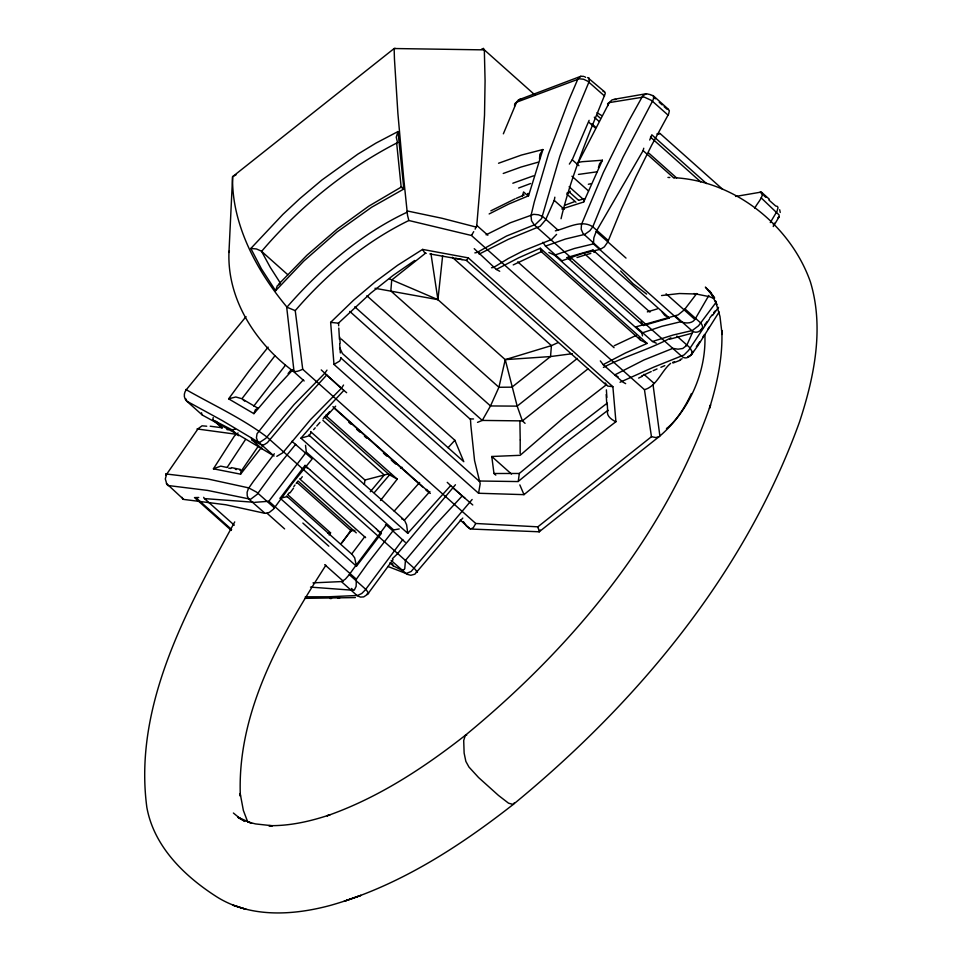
<?xml version="1.0" encoding="UTF-8"?>
<svg xmlns="http://www.w3.org/2000/svg" width="961" height="961" viewBox="0 0 961 961"><rect width="100%" height="100%" fill="white"/><g stroke="black" fill="none" stroke-linecap="round" stroke-linejoin="round"><path stroke-width="1.44" d="M527.601 193.906L528.55 195.792L508.741 204.056L489.149 213.955M520.165 453.544L520.213 440.09M236.022 174.854L232.598 176.668L228.958 252.455C227.24 300.024 256.131 343.702 293.321 371.27C296.469 372.291 299.808 370.429 302.727 369.3L475.755 523.481L537.86 526.832L651.462 436.702L655.882 437.567L659.198 436.582M182.025 497.342L182.938 499.24M598.439 167.67L599.568 163.814L602.391 160.235L582.246 161.7L578.318 162.361L576.672 164.247M395.379 48.434L394.142 48.53L394.454 59.077L397.89 113.386L403.584 177.232L407.524 215.276L408.845 220.501L471.419 235.469L644.447 389.661L651.462 436.702M407.404 212.081C361.06 233.715 320.037 269.104 286.979 307.124C272.684 289.982 259.794 270.978 250.1 250.653C239.169 227.649 231.997 202.303 232.598 176.668L394.142 48.53L484.332 49.876L534.845 94.887M539.217 531.649L538.364 528.286M475.13 229.15L476.764 225.523L479.707 190.506L484.524 115.152L485.077 80.808L484.332 49.876L483.479 48.362L481.461 49.299M392.424 563.651L393.085 565.717L402.563 570.594M606.751 403.5L564.287 436.21L519.3 473.473L518.279 481.389L564.047 444.018L607.893 410.299M476.776 225.415L487.852 235.229M185.953 398.947L186.674 401.121L221.907 420.377L258.353 442.084L260.011 442.204L265.825 438.312L294.102 404.521L324.758 373.312L326.968 370.117M525.066 423.333L522.388 420.894L517.174 406.131L505.246 359.642L437.928 299.652L442.661 255.59M201.546 412.75L201.882 414.671M368.604 593.405L366.357 589.874L349.299 574.63L353.72 568.419L386.31 524.91L405.29 542.304M251.277 437.735L251.938 439.934L261.8 445.015L264.227 444.679L267.338 442.697L294.715 410.059L326.656 375.066L326.284 374.538M203.684 497.33L204.417 498.591L253.692 502.243M364.351 484.38L364.952 480.019L310.547 431.549M275.603 290.739L303.784 261.08L336.963 232.021L371.619 207.264L403.86 188.993L397.986 131.561L375.991 143.093L357.864 154.12L321.983 179.959L300.036 198.434L282.894 214.387L250.833 248.467L261.44 268.864L275.603 290.739L277.248 285.837L280.119 283.855M470.385 419.332L349.78 311.4M166.481 482.927L165.304 478.938L166.577 474.338L198.098 428.714L202.038 425.819L206.735 426.216M268.131 347.125L248.911 371.21L228.622 398.839L253.896 413.662L255.41 409.686L258.041 408.449M558.053 342.609L551.422 345.612L505.246 359.642L498.915 387.271L490.494 405.95L482.278 420.425L477.521 422.36M561.044 218.736C571.17 175.575 588.721 134.636 605.19 93.734C605.514 92.22 604.157 91.187 603.052 91.475M649.72 140.018L651.81 134.804L706.503 183.551M528.55 195.792L542.917 149.52L521.342 155.093L498.543 163.25M228.958 252.455L229.427 250.785M479.431 253.031L479.143 254.1L508.225 239.385L540.178 226.255L545.56 219.949L554.329 200.104L554.845 197.185M522.472 195.972L523.565 191.96L526.856 194.891M650.537 94.671L646.345 93.722L642.729 95.872L628.746 121.014L603.364 172.475L581.513 224.381L581.165 229.126L582.979 233.439L600.481 249.247L604.337 246.881L607.784 241.968L621.407 208.777L635.738 177.16L651.546 145.435L668.664 113.951L669.361 110.683L667.955 109.23M514.351 802.747L513.222 804.441C458.361 847.41 398.19 886.198 330.572 905.346C293.742 915.304 251.205 918.115 217.462 897.274C184.932 876.672 153.928 846.821 146.841 807.336C133.231 705.218 187.419 608.361 234.736 521.907M475.755 523.481L473.341 527.649L470.734 529.03L539.133 531.781L540.166 529.991M343.545 385.049L341.66 387.992L310.607 419.525L282.738 452.823L276.804 456.331M503.36 133.819L516.61 102.178L518.351 99.956L580.816 76.291L583.783 76.387M478.554 493.257L523.985 494.651L571.002 456.163L615.929 421.711L612.878 386.706L468.307 257.872L422.588 249.416L397.602 265.284L375.331 281.789L353.636 300.156L330.644 322.355L333.984 364.423L478.554 493.257L480.188 483.695L474.554 460.523L470.866 425.603L470.446 418.912L473.533 418.96M309.322 435.765L300.949 438.156L407.752 533.331L450.673 485.593L462.649 496.26M561.813 208.969L583.675 202.014L602.391 160.235M338.897 322.728L338.452 323.16L370.73 293.141L392.941 275.519L414.732 260.467M569.356 164.091L572.215 159.802L589.117 120.341M572.215 159.802L578.918 165.676M686.911 345.023L692.725 332.038M417.458 572.179L414.335 568.395L266.918 437.027C242.436 418.395 212.693 404.857 185.797 389.469M773.233 226.568L779.143 216.814L779.047 214.928L761.16 197.846M566.87 193.125L569.669 192.368L570.221 191.191M691.439 393.529C686.322 404.485 677.961 419.092 667.439 427.873M578.318 162.361L609.358 102.407L612.169 99.812L615.809 99.463M213.222 417.555L212.801 419.633M472.139 499.48L411.164 571.459L406.155 573.549L387.92 566.461M618.091 376.76L614.728 374.934L643.906 359.991L672.808 348.387L678.022 349.191L682.778 348.483L686.755 345.359M476.248 227.108L441.952 218.255L407.392 210.988M607.832 410.395C605.754 415.608 611.701 419.885 615.929 421.711M397.986 131.561L396.244 137.171L397.373 141.892M596.24 231.409L643.113 150.625L643.75 148.234M719.14 311.941L698.034 345.431L691.127 355.077L687.8 356.699M643.113 150.625L673.961 178.109M779.107 216.886L777.845 217.715M556.575 234.4L551.734 239.433L523.24 250.845L508.105 258.629L493.57 267.458L491.515 267.723M473.713 231.649L472.247 234.124M694.959 319.376L708.882 295.387M644.519 389.649C656.483 386.478 661.564 370.826 670.598 363.39M261.909 446.889L240.598 474.169L213.414 468.812L234.424 435.982L238.076 432.967M468.091 258.233L466.565 260.395L429.843 253.932M773.281 224.958L774.362 223.168M754.865 208.309C755.935 204.417 764.74 196.212 761.653 192.368L769.401 199.275M770.266 222.592L777.029 211.288L778.026 207.744L777.425 206.375L775.755 206.062L768.872 199.996M471.863 234.76L471.479 235.373M227.084 467.514L245.511 439.501M709.386 319.172L688.52 350.477L684.052 354.945L653.588 367.198L620.025 382.262M691.452 354.645L691.932 351.558L690.13 347.906L676.832 336.05M707.68 329.527L709.242 327.028M455.442 484.764L396.941 554.329L392.436 558.665M702.923 336.939L704.521 334.476M242.064 469.857L258.473 445.964M274.329 453.772L253.236 481.629L248.394 488.608L247.109 492.296L247.253 495.996L248.779 499.023L265.068 513.354L269.26 512.465L273.489 509.114L292.552 483.083L312.217 458.89L291.916 441.267M329.13 534.965L330.56 532.862L287.988 494.927M699.692 341.804L696.401 346.609M325.863 565.26C281.597 634.116 236.718 711.608 240.37 796.225L240.178 793.462L243.373 810.471L247.782 822.099M246.04 316.625L186.338 389.698C183.743 392.785 183.299 397.902 186.758 401.169L202.363 415.08L239.878 435.633L272.816 455.262M341.972 542.869L351.029 530.052M393.085 559.602L367.595 594.282L363.702 596.901L360.495 597.093L357.384 595.82L341.359 581.585L312.998 582.871M254.881 502.327L268.876 501.258L306.307 452.09L305.514 445.351M354.297 590.102L356.135 586.366L356.351 579.207L367.486 563.59L393.674 529.943L399.211 528.946M349.239 574.714L345.371 579.135L341.96 581.465M693.061 351.366C691.644 355.942 685.938 360.483 681.625 356.243L534.28 224.934L531.553 220.778L531.001 215.66L534.244 202.098L548.515 153.856L568.912 99.992L577.933 78.874L580.816 76.291M376.207 528.802L381.373 533.403L356.459 566.233L280.131 498.206L305.045 465.388L309.694 469.533M248.803 487.96L256.659 492.164L274.414 507.913M253.8 406.047L285.357 365.3M712.485 315.532L718.54 307.34M287.916 494.435L289.093 492.861M716.017 302.427L698.527 325.803L692.28 330.524L673.229 335.005L652.495 341.491L636.026 326.824L678.082 314.908L684.34 309.802L696.761 293.501M713.651 312.83L714.948 311.076M289.982 492.909L293.549 488.14M712.353 314.583L709.747 318.067M293.814 486.566L295.003 484.993M380.532 500.489L397.229 479.143L325.551 415.26M707.152 321.503L704.557 324.902M296.204 483.419L297.405 481.845M364.796 536.622L351.738 553.92L354.681 557.848L356.459 566.233M402.839 570.522L403.536 569.633M675.367 315.977L691.812 330.632C695.548 333.996 700.521 331.593 701.974 328.254M341.059 543.494L351.197 530.796L354.897 530.424M300.829 478.626L302.307 476.728M402.779 539.589L365.3 589.922L361.78 593.478L357.588 595.472L328.998 596.769M165.748 474.061L165.772 475.311M391.163 560.443L406.899 574.234L410.827 575.279L414.84 574.197L460.92 519.997M253.896 413.662L273.308 390.827L293.117 369.468M274.882 355.834L241.932 398.719L235.805 396.989L228.706 398.803M288.108 373.553L291.279 369.685M374.285 492.645L390.502 473.773M370.297 491.756L384.256 475.01L388.46 473.881M300.949 438.156L321.959 413.867L343.858 390.406L346.645 392.701M311.316 432.342L309.298 435.369M295.712 444.27L275.747 468.884L257.116 494.374L250.665 499.24L207.576 490.41L167.743 485.473L166.373 483.407L183.635 499.42L225.883 504.777L264.695 513.282M394.19 511.12L419.645 482.458M302.727 369.3L295.243 310.631C326.872 273.741 365.096 241.968 408.845 220.501M313.658 429.627L315.22 427.813M316.794 426.011L319.953 422.408M460.872 520.261L462.794 518.063M287.916 274.822L261.596 251.374C298.691 207.756 345.9 168.992 397.818 142.468M323.124 418.828L329.551 411.716M448.066 447.706L454.877 440.27L341.263 339.029M325.659 417.086L335.677 406.167M429.867 491.503L404.437 520.141L406.611 524.766L407.752 533.331M278.51 284.384L306.859 255.302L337.551 228.766L368.88 206.098L400.989 187.227M542.917 149.52L539.866 154.385L539.505 159.082M462.241 495.9L433.567 526.844L406.647 558.966L405.446 560.467L404.761 568.744L402.731 570.666M303.472 379.679L277.068 408.449L257.031 433.783L256.419 437.892L257.728 441.387L274.029 456.007M583.94 198.855L583.675 202.014M341.287 388.352L321.238 369.913M704.881 334.764C706.491 373.3 688.244 411.921 659.354 436.462L539.145 531.817M670.874 337.791C650.465 349.059 623.305 356.759 603.4 367.426M425.615 253.115L391.716 280.011L390.827 290.955L498.915 387.271L511.961 387.163L550.533 356.555L572.348 353.696M577.345 358.405L517.174 406.131L490.494 405.95L366.85 295.76M588.132 368.736L522.388 420.894L482.278 420.425L354.765 306.799M666.453 428.618L667.198 428.065M287.207 496.621L280.24 498.194M605.454 385.457L562.942 418.347L520.141 455.31L491.768 456.487L493.978 473.497L495.816 475.13M213.414 468.812L220.73 466.133L226.964 467.442M197.005 428.942L235.661 434.192M595.171 252.287L593.802 252.178L593.021 250.076L669.337 318.031L643.414 325.539L638.717 321.346M400.557 468.055L401.986 467.238M486.086 234.808L510.207 222.808L533.751 214.327L538.448 214.784L542.713 216.513L558.221 230.328M474.229 248.683L496.344 269.44L518.712 257.788L540.322 248.25L647.125 343.425L625.527 352.963L603.16 364.627L600.313 360.916M235.421 429.135L232.009 429.819L213.246 420.149L222.087 428.029M490.855 210.831L515.06 198.855M165.905 473.953L207.504 478.902L248.839 487.912M614.187 345.756L636.206 335.389M513.222 264.912L541.8 251.458L540.779 251.001L540.322 248.25M338.404 323.184L330.644 322.355M638.621 378.081L642.332 376.304M641.636 376.015L651.21 371.571M653.144 370.706L657.024 368.976M333.984 364.423L339.677 361.048L341.119 358.153L479.455 481.425M660.916 367.294L664.796 365.636M516.261 198.326L524.225 194.951M542.941 242.244L545.476 246.124L565.512 239.013L584.781 234.376L589.85 230.748L592.793 226.784L606.956 192.26L623.016 157.244L653.012 100.16L653.804 97.409L653.216 95.692L668.556 109.422M545.524 246.1L561.933 260.791L581.597 253.788L600.481 249.247M672.544 362.465L674.478 361.696M512.838 183.227L533.535 175.815M518.604 188.032L530.616 183.527M503.24 173.473L520.97 167.07L538.088 162.205M564.756 205.294L574.306 201.738M672.988 363.03L680.58 360.123M548.851 252.443L554.545 255.158L574.522 248.443L593.405 243.878L680.772 321.731C685.277 323.473 691.776 323.881 694.899 319.472L666.105 293.814M554.545 255.158L641.912 333.011L661.877 326.296L680.772 321.731M680.232 359.474L682.13 358.765M519.396 99.403L522.267 99.319M571.855 261.764L567.086 257.512L593.009 250.016M555.35 230.844C566.966 228.298 581.153 219.144 592.793 226.784L608.361 240.646M577.02 257.548L584.636 255.145M647.342 311.881L657.324 308.901M685.794 345.66L686.635 345.395M669.793 339.185L692.34 333.155M587.111 254.437L590.811 253.44M578.99 200.2L584.985 198.639M364.952 480.019L384.256 475.01L322.896 420.329M588.348 184.272L591.099 183.695M578.462 174.421L596.997 171.815M700.701 329.899C704.161 328.962 702.383 324.638 700.581 322.836L685.025 308.961M735.561 196.452L760.872 192.14M613.863 99.343L646.441 93.697M661.552 295.544L679.499 293.525L697.254 294.042M657.108 133.975L660.051 133.495L722.732 189.353M657.3 133.927L660.051 133.495M527.889 193.461L528.766 193.641M612.878 386.706L607.664 386.07L605.238 382.959M268.876 501.258L356.351 579.207M393.674 529.943L306.307 452.09M242.677 469.965L241.103 471.142L240.598 474.169M250.833 248.467L256.467 248.959L261.176 251.025M327.869 533.127L330.56 532.862M231.325 530.424L194.494 497.594L198.735 497.486M366.958 594.018L367.835 593.958M505.246 359.642L550.533 356.555L551.422 345.612L452.259 257.236M385.409 524.982L386.322 524.922M587.651 77.553L604.445 91.715M355.378 597.574L304.901 598.355M426.095 253.38L424.354 252.323L422.588 249.416M330.007 598.535L331.557 598.499M338.056 598.295L339.617 598.259M327.989 596.793L305.298 596.817M493.978 473.497L519.3 473.473M479.191 481.005L518.243 481.569M466.722 735.117L465.316 735.309C423.284 768.283 377.757 798.074 327.052 815.805L329.983 814.772C310.283 821.379 289.657 826.076 268.768 825.643L272.407 825.763L255.554 823.925L247.866 821.979L251.602 823.145L237.847 817.294L244.923 821.427L238.881 817.547M667.955 177.425L669.817 177.509M571.014 259.158L567.134 257.56M310.511 587.111L352.399 590.21M656.291 343.197L652.495 341.491M401.362 187.095L402.178 187.263M760.92 192.14L761.58 192.32M674.562 177.725C734.877 181.004 790.459 225.439 810.363 281.777C824.418 328.001 814.183 377.349 799.468 422.083C744.559 574.101 637.035 702.875 513.222 804.441L508.549 803.192L498.483 795.432L478.554 777.521L468.932 767.01L465.857 761.4L464.127 753.088L463.707 740.523L465.316 735.309C571.903 647.726 664.832 536.502 710.575 404.857L709.47 408.341C717.29 383.187 722.876 356.951 721.831 330.476L722.095 334.464L719.993 316.517L715.392 300.733L716.834 304.613L709.867 291.195L714.636 298.054L705.362 287.123L710.383 292.036M210.207 426.216L222.171 427.777M226.928 429.591L228.237 429.783M374.982 288.276L437.928 299.652L430.936 253.596M228.67 468.103L230.88 468.5M455.694 258.329L462.217 259.578M235.337 469.328L236.454 469.545M231.289 467.599L240.454 469.436M693.89 293.549L709.686 296.721L713.819 298.475M239.842 470.217L240.971 470.458M625.659 383.631L622.872 382.082L603.16 364.627M499.72 271.266L496.344 269.44M295.243 310.631L287.291 307.364M647.125 343.425L640.783 340.302L541.079 251.458M474.854 252.887L477.124 252.443L506.447 236.07L535.421 224.442L541.584 218.543L559.843 156.283L573.693 118.623L589.177 81.505L589.081 77.997M416.245 571.963L417.122 572.251M597.033 112.725L601.646 115.536M669.337 318.031L664.772 315.424L662.081 311.917M437.928 299.652L389.481 278.906M401.818 518.988L402.623 519.336M403.428 519.685L404.233 520.033L308.793 434.973M231.853 429.747L238.532 435.705M377.397 530.664L381.373 533.403M584.732 76.796L585.621 77.348M472.776 504.969L453.039 487.936M397.229 479.143L389.073 474.578L324.325 416.894M646.633 294.09L632.963 283.627L620.674 270.954M258.041 408.245L242.412 399.103L244.635 401.097M403.86 188.993L401.41 187.407M653.18 95.668L651.102 95.067M464.968 498.158L463.058 496.621M302.871 523.06L328.83 546.196M233.391 813.018L240.971 819.252M638.368 321.034L572.239 262.113M261.548 251.326L270.257 267.326L280.432 283.195M653.408 97.109L655.354 98.839M659.246 102.31L662.177 104.917M664.123 106.659L667.042 109.254M760.103 192.188L761.076 193.053M762.049 193.93L763.022 194.795M763.995 195.66L765.953 197.401M668.075 115.116L651.57 100.485L644.026 96.989L609.046 102.635L607.604 103.692L607.845 105.662M604.541 96.04L587.748 81.217L583.579 79.246L579.339 78.79L516.453 102.25L514.7 103.764L514.603 106.118M650.477 137.111L700.713 181.869M648.843 153.171L676.604 177.917M596.745 115.044L600.096 118.035M594.294 117.182L598.763 121.158M591.928 123.885L595.243 126.84M588.829 122.203L595.46 128.113M571.951 176.223L588.516 190.975M569.128 186.722L583.591 199.612M569.669 192.368L578.558 200.296M566.966 194.218L575.927 202.206M626.007 258.077L596.18 231.505L593.85 237.823L593.405 243.878M554.221 200.356L564.299 209.342M585.033 254.245L649.96 312.109M517.739 261.86L614.055 347.69M643.942 374.322L653.9 383.199M466.361 260.395L606.211 385.013M491.768 456.487L511.516 474.073M326.656 375.066L343.858 390.406M293.081 371.09L304.156 380.964M332.938 406.611L430.348 493.413M460.235 520.045L470.205 528.934L466.517 526.172L463.394 521.631M333.575 407.632L422.564 486.927M425.855 489.87L428.053 491.828M348.771 422.251L351.005 424.245M356.603 429.231L359.967 432.222M364.435 436.21L366.682 438.204M383.463 453.172L386.815 456.163M391.295 460.151L395.776 464.139M309.814 469.641L375.943 528.55M299.568 478.818L365.624 537.667M252.094 440.03L262.185 449.015M298.03 480.956L356.279 532.862M389.89 562.81L393.241 565.801M297.417 482.866L351.197 530.796M215.805 421.194L219.156 424.185M216.549 422.299L221.018 426.288M286.498 495.984L351.474 553.884M267.134 513.318L284.612 528.898M324.722 564.636L343.233 581.129M351.45 588.456L353.516 590.294M204.465 498.603L234.28 525.174M195.924 497.714L231.637 529.547M305.045 465.388L307.388 468.283M643.353 325.479L641.023 321.539M640.543 340.098L638.753 337.767M450.673 485.593L447.237 482.35M428.198 491.215L426.6 489.341M286.642 306.775L294.042 371.571M340.662 357.504L341.107 358.117M642.489 335.87L641.912 333.083M339.798 347.966L342.452 353.552L463.791 461.688L454.877 440.27M519.829 484.873L523.517 493.522M523.649 493.834L523.985 494.651M538.316 528.178L538.052 527.385M779.683 209.714L780.224 212.477M653.012 384.436L659.883 435.994M401.169 187.155L396.653 142.877M606.379 389.866L606.884 397.373M340.326 352.951L339.714 343.858M606.175 394.539L606.823 404.617M339.774 337.131L340.146 343.161M339.437 339.341L338.801 328.073M607.232 403.043L607.628 410.659M338.56 323.593L338.68 325.827M519.889 421.062L520.213 439.802M347.077 900.253L344.134 901.286L360.916 895.388L347.077 900.253M236.814 906.379L233.091 905.214L246.04 909.31L236.814 906.379"/></g></svg>
